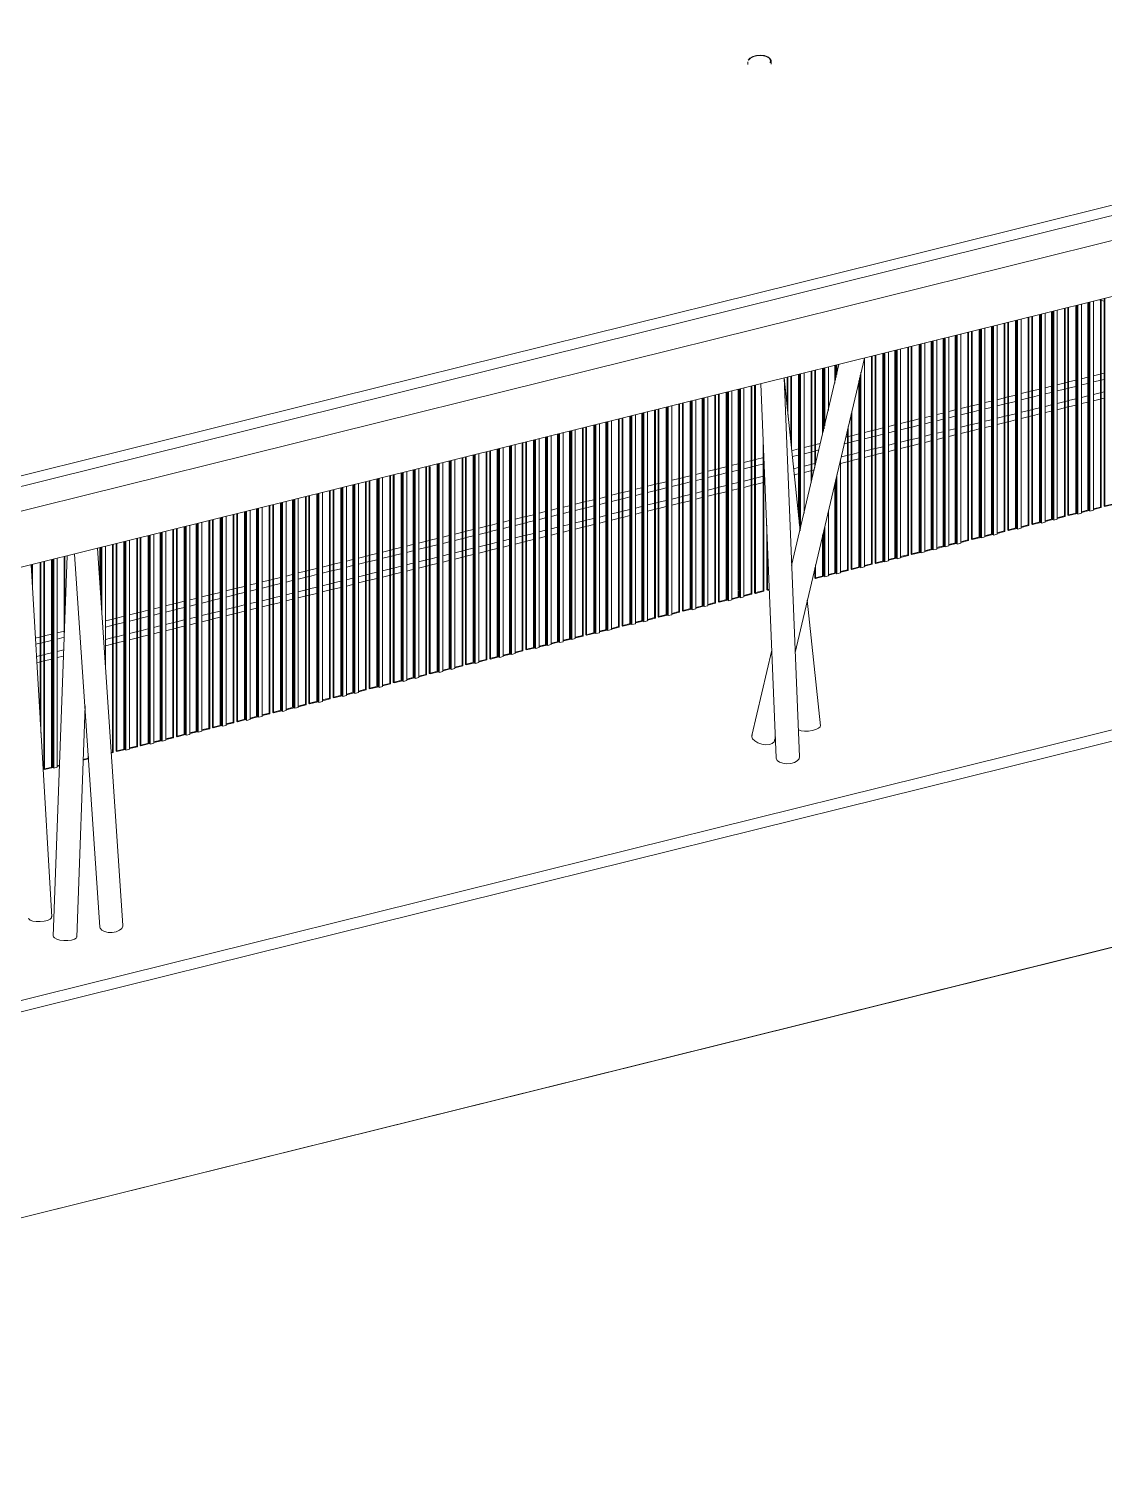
# Model space of a CAD drawing. Header units: metres. Extents: x 40 to 358, y -13 to 19.
# Drawn here: x 77.21 to 84.98, y -13.27 to -2.95 of the extents above; entities that cross this region are included whole.
import ezdxf

# ---------------------------------------------------------------- set-up
doc = ezdxf.new("R2010")
doc.units = ezdxf.units.M
for name, color, linetype, lineweight in [('A-MURO', 113, 'Continuous', 9), ('A-PISO', 51, 'Continuous', 9), ('A-VENT-CORT', 52, 'Continuous', 5), ('A-VENT-CORT-MARC', 51, 'Continuous', 5), ('S-COLS', 52, 'Continuous', 5)]:
    doc.layers.add(name, color=color, linetype=linetype, lineweight=lineweight)

# ---------------------------------------------------------------- blocks, each defined once
blk = doc.blocks.new('Panel de sistema - Vidrio-10-V170-Axonometria')
at = {"layer": 'A-VENT-CORT'}
for p, q in [((85.844, -6.137), (85.844, -4.684)), ((85.849, -4.683), (85.849, -6.141)), ((85.905, -4.669), (85.905, -6.122)), ((85.91, -6.126), (85.91, -4.668)), ((85.844, -6.182), (85.844, -6.137)), ((85.849, -6.186), (85.844, -6.182)), ((85.849, -6.141), (85.849, -6.186)), ((85.905, -6.167), (85.849, -6.181)), ((85.849, -6.186), (85.91, -6.171)), ((85.905, -6.122), (85.905, -6.167)), ((85.905, -6.167), (85.91, -6.171)), ((85.91, -6.171), (85.91, -6.126))]:
    blk.add_line(p, q, dxfattribs=at)
blk = doc.blocks.new('Panel de sistema - Vidrio-10-V169-Axonometria')
at = {"layer": 'A-VENT-CORT'}
for p, q in [((86.079, -4.626), (86.079, -6.079)), ((86.084, -6.083), (86.084, -4.625)), ((86.079, -6.079), (86.079, -6.124)), ((86.084, -6.128), (86.084, -6.083)), ((86.079, -6.124), (86.028, -6.137)), ((86.028, -6.142), (86.084, -6.128)), ((86.079, -6.124), (86.084, -6.128))]:
    blk.add_line(p, q, dxfattribs=at)
blk = doc.blocks.new('Panel de sistema - Vidrio-10-V171-Axonometria')
at = {"layer": 'A-VENT-CORT'}
for p, q in [((83.213, -6.795), (83.213, -5.452)), ((83.208, -5.473), (83.208, -6.791)), ((83.147, -6.806), (83.147, -5.733)), ((83.152, -5.712), (83.152, -6.81)), ((83.147, -6.851), (83.147, -6.806)), ((83.152, -6.81), (83.152, -6.855)), ((83.208, -6.791), (83.208, -6.836)), ((83.213, -6.84), (83.213, -6.795)), ((83.152, -6.855), (83.147, -6.851)), ((83.208, -6.836), (83.152, -6.85)), ((83.152, -6.855), (83.213, -6.84)), ((83.208, -6.836), (83.213, -6.84))]:
    blk.add_line(p, q, dxfattribs=at)
blk = doc.blocks.new('Panel de sistema - Vidrio-10-V172-Axonometria')
at = {"layer": 'A-VENT-CORT'}
for p, q in [((83.121, -5.844), (83.121, -6.813)), ((83.126, -6.817), (83.126, -5.823)), ((83.121, -6.813), (83.121, -6.858)), ((83.121, -6.858), (83.07, -6.87)), ((83.07, -6.875), (83.126, -6.862)), ((83.121, -6.858), (83.126, -6.862)), ((83.126, -6.862), (83.126, -6.817))]:
    blk.add_line(p, q, dxfattribs=at)
blk = doc.blocks.new('Panel de sistema - Vidrio-10-V173-Axonometria')
at = {"layer": 'A-VENT-CORT'}
for p, q in [((83.034, -5.381), (83.034, -5.489)), ((83.039, -5.468), (83.039, -5.38)), ((83.039, -6.838), (83.039, -6.193)), ((83.034, -6.214), (83.034, -6.834)), ((83.034, -6.879), (82.983, -6.892)), ((82.983, -6.897), (83.039, -6.883)), ((83.034, -6.834), (83.034, -6.879)), ((83.034, -6.879), (83.039, -6.883)), ((83.039, -6.883), (83.039, -6.838))]:
    blk.add_line(p, q, dxfattribs=at)
blk = doc.blocks.new('Panel de sistema - Vidrio-10-V174-Axonometria')
at = {"layer": 'A-VENT-CORT'}
for p, q in [((82.886, -6.119), (82.886, -5.418)), ((82.891, -5.417), (82.891, -6.098)), ((82.947, -5.403), (82.947, -5.857)), ((82.952, -5.839), (82.952, -5.402)), ((82.947, -6.585), (82.947, -6.856)), ((82.952, -6.86), (82.952, -6.564)), ((82.886, -6.871), (82.886, -6.844)), ((82.886, -6.916), (82.886, -6.871)), ((82.891, -6.92), (82.886, -6.916)), ((82.891, -6.823), (82.891, -6.88)), ((82.891, -6.88), (82.891, -6.92)), ((82.947, -6.901), (82.891, -6.915)), ((82.891, -6.92), (82.952, -6.905)), ((82.947, -6.856), (82.947, -6.901)), ((82.947, -6.901), (82.952, -6.905)), ((82.952, -6.905), (82.952, -6.86))]:
    blk.add_line(p, q, dxfattribs=at)
blk = doc.blocks.new('Panel de sistema - Vidrio-10-V175-Axonometria')
at = {"layer": 'A-VENT-CORT'}
for p, q in [((82.86, -5.424), (82.86, -6.23)), ((82.865, -6.209), (82.865, -5.423))]:
    blk.add_line(p, q, dxfattribs=at)
blk = doc.blocks.new('Panel de sistema - Vidrio-10-V176-Axonometria')
at = {"layer": 'A-VENT-CORT'}
for p, q in [((82.712, -5.942), (82.712, -5.461)), ((82.717, -5.46), (82.717, -5.989)), ((82.773, -5.446), (82.773, -6.523)), ((82.778, -6.57), (82.778, -5.445))]:
    blk.add_line(p, q, dxfattribs=at)
blk = doc.blocks.new('Panel de sistema - Vidrio-10-V177-Axonometria')
at = {"layer": 'A-VENT-CORT'}
for p, q in [((82.686, -5.468), (82.686, -5.693)), ((82.691, -5.74), (82.691, -5.466))]:
    blk.add_line(p, q, dxfattribs=at)
blk = doc.blocks.new('Panel de sistema - Vidrio-10-V178-Axonometria')
at = {"layer": 'A-VENT-CORT'}
for p, q in [((82.538, -6.957), (82.538, -6.535)), ((82.543, -6.656), (82.543, -6.961)), ((82.538, -7.002), (82.538, -6.957)), ((82.543, -7.006), (82.538, -7.002)), ((82.543, -6.961), (82.543, -7.006)), ((82.553, -6.999), (82.543, -7.001)), ((82.543, -7.006), (82.553, -7.004))]:
    blk.add_line(p, q, dxfattribs=at)
blk = doc.blocks.new('Panel de sistema - Vidrio-10-V179-Axonometria')
at = {"layer": 'A-VENT-CORT'}
for p, q in [((82.451, -6.979), (82.451, -5.526)), ((82.456, -5.525), (82.456, -6.983)), ((82.512, -5.899), (82.512, -6.964)), ((82.517, -6.968), (82.517, -6.019)), ((82.451, -7.024), (82.451, -6.979)), ((82.456, -6.983), (82.456, -7.028)), ((82.512, -7.009), (82.456, -7.023)), ((82.456, -7.028), (82.517, -7.013)), ((82.512, -6.964), (82.512, -7.009)), ((82.512, -7.009), (82.517, -7.013)), ((82.517, -7.013), (82.517, -6.968)), ((82.456, -7.028), (82.451, -7.024))]:
    blk.add_line(p, q, dxfattribs=at)
blk = doc.blocks.new('Panel de sistema - Vidrio-10-V180-Axonometria')
at = {"layer": 'A-VENT-CORT'}
for p, q in [((82.338, -5.554), (82.338, -7.007)), ((82.343, -7.011), (82.343, -5.553)), ((82.338, -7.007), (82.338, -7.052)), ((82.343, -7.056), (82.343, -7.011)), ((82.338, -7.052), (82.291, -7.064)), ((82.291, -7.069), (82.343, -7.056)), ((82.338, -7.052), (82.343, -7.056))]:
    blk.add_line(p, q, dxfattribs=at)
blk = doc.blocks.new('Panel de sistema - Vidrio-10-V181-Axonometria')
at = {"layer": 'A-VENT-CORT'}
for p, q in [((82.164, -5.597), (82.164, -7.05)), ((82.169, -7.054), (82.169, -5.596)), ((82.164, -7.095), (82.113, -7.108)), ((82.113, -7.113), (82.169, -7.099)), ((82.164, -7.05), (82.164, -7.09)), ((82.164, -7.095), (82.169, -7.099)), ((82.169, -7.099), (82.169, -7.054))]:
    blk.add_line(p, q, dxfattribs=at)
blk = doc.blocks.new('Panel de sistema - Vidrio-10-V182-Axonometria')
at = {"layer": 'A-VENT-CORT'}
for p, q in [((81.755, -7.152), (81.755, -5.698)), ((81.76, -5.697), (81.76, -7.155)), ((81.816, -5.683), (81.816, -7.136)), ((81.821, -7.136), (81.821, -5.682)), ((81.755, -7.196), (81.755, -7.152)), ((81.76, -7.2), (81.755, -7.196)), ((81.76, -7.155), (81.76, -7.2)), ((81.816, -7.181), (81.76, -7.195)), ((81.76, -7.2), (81.821, -7.185)), ((81.816, -7.136), (81.816, -7.181)), ((81.816, -7.181), (81.821, -7.185)), ((81.821, -7.185), (81.821, -7.136))]:
    blk.add_line(p, q, dxfattribs=at)
blk = doc.blocks.new('Panel de sistema - Vidrio-10-V183-Axonometria')
at = {"layer": 'A-VENT-CORT'}
for p, q in [((81.233, -7.281), (81.233, -5.828)), ((81.238, -5.827), (81.238, -7.285)), ((81.294, -5.813), (81.294, -7.266)), ((81.299, -7.27), (81.299, -5.812)), ((81.233, -7.326), (81.233, -7.281)), ((81.238, -7.33), (81.233, -7.326)), ((81.238, -7.285), (81.238, -7.33)), ((81.238, -7.33), (81.299, -7.315)), ((81.294, -7.311), (81.243, -7.324)), ((81.294, -7.266), (81.294, -7.311)), ((81.294, -7.311), (81.299, -7.315)), ((81.299, -7.315), (81.299, -7.27))]:
    blk.add_line(p, q, dxfattribs=at)
blk = doc.blocks.new('Panel de sistema - Vidrio-10-V184-Axonometria')
at = {"layer": 'A-VENT-CORT'}
for p, q in [((80.102, -7.561), (80.102, -6.113)), ((80.107, -6.113), (80.107, -7.565)), ((80.163, -6.093), (80.163, -7.546)), ((80.168, -7.55), (80.168, -6.092)), ((80.102, -7.606), (80.102, -7.561)), ((80.107, -7.61), (80.102, -7.606)), ((80.107, -7.565), (80.107, -7.61)), ((80.163, -7.591), (80.107, -7.605)), ((80.107, -7.61), (80.168, -7.595)), ((80.163, -7.546), (80.163, -7.591)), ((80.163, -7.591), (80.168, -7.595)), ((80.168, -7.595), (80.168, -7.55))]:
    blk.add_line(p, q, dxfattribs=at)
blk = doc.blocks.new('Panel de sistema - Vidrio-10-V185-Axonometria')
at = {"layer": 'A-VENT-CORT'}
for p, q in [((77.814, -6.676), (77.814, -8.129)), ((77.819, -8.133), (77.819, -6.675)), ((77.814, -8.129), (77.814, -8.174)), ((77.819, -8.178), (77.819, -8.133)), ((77.814, -8.174), (77.805, -8.176)), ((77.806, -8.181), (77.819, -8.178)), ((77.814, -8.174), (77.819, -8.178))]:
    blk.add_line(p, q, dxfattribs=at)
blk = doc.blocks.new('Panel de sistema - Vidrio-10-V186-Axonometria')
at = {"layer": 'A-VENT-CORT'}
for p, q in [((77.727, -6.697), (77.727, -7.02)), ((77.732, -7.093), (77.732, -6.696))]:
    blk.add_line(p, q, dxfattribs=at)
blk = doc.blocks.new('Panel de sistema - Vidrio-10-V187-Axonometria')
at = {"layer": 'A-VENT-CORT'}
for p, q in [((77.64, -8.217), (77.601, -8.227)), ((77.601, -8.232), (77.642, -8.222)), ((77.64, -8.206), (77.64, -8.217))]:
    blk.add_line(p, q, dxfattribs=at)
blk = doc.blocks.new('Panel de sistema - Vidrio-10-V188-Axonometria')
at = {"layer": 'A-VENT-CORT'}
for p, q in [((77.466, -6.762), (77.466, -7.32)), ((77.471, -7.183), (77.471, -6.761)), ((77.432, -8.269), (77.415, -8.273)), ((77.415, -8.278), (77.432, -8.274))]:
    blk.add_line(p, q, dxfattribs=at)
blk = doc.blocks.new('Panel de sistema - Vidrio-10-V189-Axonometria')
at = {"layer": 'A-VENT-CORT'}
for p, q in [((77.293, -6.805), (77.293, -7.955)), ((77.297, -8.038), (77.297, -6.804)), ((77.232, -6.923), (77.232, -6.82)), ((77.237, -6.819), (77.237, -7.006))]:
    blk.add_line(p, q, dxfattribs=at)
blk = doc.blocks.new('Montante rectangular - 30x30-1439872-Axonometria')
at = {"layer": 'A-VENT-CORT-MARC'}
for p, q in [((75.548, -8.686), (75.548, -7.238)), ((75.563, -7.234), (75.563, -8.698)), ((75.589, -7.228), (75.589, -8.691)), ((75.548, -8.731), (75.548, -8.686)), ((75.558, -8.739), (75.548, -8.731)), ((75.563, -8.698), (75.563, -8.743)), ((75.589, -8.736), (75.563, -8.743)), ((75.589, -8.691), (75.589, -8.736))]:
    blk.add_line(p, q, dxfattribs=at)
blk = doc.blocks.new('Montante rectangular - 30x30-V193-Axonometria')
at = {"layer": 'A-VENT-CORT-MARC'}
for p, q in [((77.723, -6.946), (77.723, -6.699)), ((77.737, -6.695), (77.737, -7.166)), ((77.763, -6.688), (77.763, -7.554))]:
    blk.add_line(p, q, dxfattribs=at)
blk = doc.blocks.new('Montante rectangular - 30x30-V194-Axonometria')
at = {"layer": 'A-VENT-CORT-MARC'}
for p, q in [((77.897, -8.104), (77.897, -6.655)), ((77.911, -6.652), (77.911, -8.115)), ((77.937, -6.645), (77.937, -8.109)), ((77.897, -8.149), (77.897, -8.104)), ((77.906, -8.156), (77.897, -8.149)), ((77.911, -8.115), (77.911, -8.16)), ((77.937, -8.153), (77.911, -8.16)), ((77.937, -8.109), (77.937, -8.153)), ((77.911, -8.16), (77.91, -8.159))]:
    blk.add_line(p, q, dxfattribs=at)
blk = doc.blocks.new('Montante rectangular - 30x30-V195-Axonometria')
at = {"layer": 'A-VENT-CORT-MARC'}
for p, q in [((81.852, -5.674), (81.852, -7.136)), ((81.811, -7.136), (81.811, -5.684)), ((81.826, -5.681), (81.826, -7.144)), ((81.811, -7.178), (81.811, -7.136)), ((81.821, -7.185), (81.811, -7.178)), ((81.826, -7.144), (81.826, -7.189)), ((81.852, -7.183), (81.826, -7.189)), ((81.852, -7.136), (81.852, -7.183))]:
    blk.add_line(p, q, dxfattribs=at)
blk = doc.blocks.new('Montante rectangular - 30x30-V196-Axonometria')
at = {"layer": 'A-VENT-CORT-MARC'}
for p, q in [((82.072, -7.068), (82.072, -5.62)), ((82.087, -5.616), (82.087, -7.079)), ((82.113, -5.61), (82.113, -7.073)), ((82.072, -7.113), (82.072, -7.068)), ((82.082, -7.12), (82.072, -7.113)), ((82.087, -7.079), (82.087, -7.124)), ((82.113, -7.118), (82.087, -7.124)), ((82.113, -7.073), (82.113, -7.115))]:
    blk.add_line(p, q, dxfattribs=at)
blk = doc.blocks.new('Montante rectangular - 30x30-V197-Axonometria')
at = {"layer": 'A-VENT-CORT-MARC'}
for p, q in [((82.261, -5.573), (82.261, -7.036)), ((82.287, -5.566), (82.287, -7.03)), ((82.246, -7.025), (82.246, -5.577)), ((82.246, -7.07), (82.246, -7.025)), ((82.256, -7.077), (82.246, -7.07)), ((82.261, -7.036), (82.261, -7.081)), ((82.287, -7.075), (82.261, -7.081)), ((82.287, -7.03), (82.287, -7.075))]:
    blk.add_line(p, q, dxfattribs=at)
blk = doc.blocks.new('Montante rectangular - 30x30-V198-Axonometria')
at = {"layer": 'A-VENT-CORT-MARC'}
for p, q in [((82.333, -7.003), (82.333, -5.555)), ((82.348, -5.551), (82.348, -7.015)), ((82.374, -5.545), (82.374, -7.008)), ((82.333, -7.048), (82.333, -7.007)), ((82.348, -7.015), (82.348, -7.06)), ((82.374, -7.008), (82.374, -7.053)), ((82.343, -7.056), (82.333, -7.048)), ((82.374, -7.053), (82.348, -7.06))]:
    blk.add_line(p, q, dxfattribs=at)
blk = doc.blocks.new('Montante rectangular - 30x30-V199-Axonometria')
at = {"layer": 'A-VENT-CORT-MARC'}
for p, q in [((82.768, -6.476), (82.768, -5.447)), ((82.783, -5.443), (82.783, -6.559)), ((82.809, -5.437), (82.809, -6.448))]:
    blk.add_line(p, q, dxfattribs=at)
blk = doc.blocks.new('Montante rectangular - 30x30-V200-Axonometria')
at = {"layer": 'A-VENT-CORT-MARC'}
for p, q in [((82.942, -5.881), (82.942, -5.404)), ((82.957, -5.4), (82.957, -5.818)), ((82.983, -5.394), (82.983, -5.707)), ((82.983, -6.432), (82.983, -6.857)), ((82.942, -6.852), (82.942, -6.606)), ((82.957, -6.543), (82.957, -6.864)), ((82.942, -6.897), (82.942, -6.852)), ((82.952, -6.905), (82.942, -6.897)), ((82.957, -6.864), (82.957, -6.908)), ((82.983, -6.902), (82.957, -6.908)), ((82.983, -6.857), (82.983, -6.902))]:
    blk.add_line(p, q, dxfattribs=at)
blk = doc.blocks.new('Montante rectangular - 30x30-V201-Axonometria')
at = {"layer": 'A-VENT-CORT-MARC'}
for p, q in [((83.029, -5.51), (83.029, -5.382)), ((83.044, -5.379), (83.044, -5.447)), ((83.07, -6.061), (83.07, -6.835)), ((83.044, -6.172), (83.044, -6.842)), ((83.029, -6.831), (83.029, -6.235)), ((83.029, -6.875), (83.029, -6.831)), ((83.035, -6.88), (83.029, -6.875)), ((83.044, -6.887), (83.035, -6.88)), ((83.044, -6.842), (83.044, -6.887)), ((83.07, -6.88), (83.044, -6.887)), ((83.07, -6.835), (83.07, -6.88))]:
    blk.add_line(p, q, dxfattribs=at)
blk = doc.blocks.new('Montante rectangular - 30x30-V202-Axonometria')
at = {"layer": 'A-VENT-CORT-MARC'}
for p, q in [((83.244, -5.329), (83.244, -6.792)), ((83.218, -5.431), (83.218, -6.799)), ((83.203, -6.787), (83.203, -5.494)), ((83.203, -6.832), (83.203, -6.787)), ((83.218, -6.799), (83.218, -6.844)), ((83.244, -6.792), (83.244, -6.837)), ((83.213, -6.84), (83.203, -6.832)), ((83.244, -6.837), (83.218, -6.844))]:
    blk.add_line(p, q, dxfattribs=at)

msp = doc.modelspace()

# ---------------------------------------------------------------- linework, layer by layer
at = {"layer": 'A-MURO'}
for p, q in [((101.01, -0.338), (73.748, -7.1)), ((73.805, -7.01), (100.806, -0.313))]:
    msp.add_line(p, q, dxfattribs=at)
at = {"layer": 'A-PISO'}
for p, q in [((73.748, -7.28), (101.01, -0.518)), ((101.01, -0.922), (73.748, -7.684)), ((84.974, -4.918), (84.939, -4.909)), ((97.111, -5.1), (66.878, -12.599)), ((84.856, -5.467), (84.81, -5.479)), ((84.974, -5.438), (84.897, -5.457)), ((84.452, -5.567), (84.375, -5.586)), ((84.508, -5.553), (84.457, -5.566)), ((84.595, -5.532), (84.549, -5.543)), ((84.713, -5.503), (84.636, -5.522)), ((84.636, -5.567), (84.713, -5.548)), ((84.769, -5.489), (84.718, -5.501)), ((84.718, -5.546), (84.769, -5.534)), ((84.81, -5.523), (84.856, -5.512)), ((84.897, -5.502), (84.974, -5.483)), ((84.897, -5.592), (84.974, -5.573)), ((84.017, -5.675), (83.94, -5.694)), ((84.073, -5.661), (84.022, -5.674)), ((84.16, -5.64), (84.114, -5.651)), ((84.278, -5.61), (84.201, -5.63)), ((84.201, -5.675), (84.278, -5.655)), ((84.334, -5.597), (84.283, -5.609)), ((84.283, -5.654), (84.334, -5.642)), ((84.375, -5.631), (84.452, -5.612)), ((84.457, -5.611), (84.508, -5.598)), ((84.549, -5.588), (84.595, -5.577)), ((84.549, -5.678), (84.595, -5.667)), ((84.636, -5.657), (84.713, -5.637)), ((84.718, -5.636), (84.769, -5.624)), ((84.769, -5.669), (84.718, -5.681)), ((84.81, -5.613), (84.856, -5.602)), ((84.856, -5.647), (84.81, -5.658)), ((84.974, -5.618), (84.897, -5.637)), ((83.638, -5.769), (83.587, -5.782)), ((83.725, -5.748), (83.679, -5.759)), ((83.812, -5.726), (83.766, -5.737)), ((83.766, -5.782), (83.812, -5.771)), ((83.899, -5.704), (83.853, -5.716)), ((83.853, -5.761), (83.899, -5.749)), ((83.94, -5.739), (84.017, -5.72)), ((84.022, -5.719), (84.073, -5.706)), ((84.114, -5.696), (84.16, -5.685)), ((84.114, -5.786), (84.16, -5.775)), ((84.201, -5.764), (84.278, -5.745)), ((84.283, -5.744), (84.334, -5.731)), ((84.334, -5.776), (84.283, -5.789)), ((84.375, -5.721), (84.452, -5.702)), ((84.452, -5.747), (84.375, -5.766)), ((84.457, -5.701), (84.508, -5.688)), ((84.508, -5.733), (84.457, -5.746)), ((84.595, -5.712), (84.549, -5.723)), ((84.713, -5.682), (84.636, -5.702)), ((83.203, -5.877), (83.152, -5.89)), ((83.321, -5.848), (83.244, -5.867)), ((83.377, -5.834), (83.326, -5.847)), ((83.326, -5.892), (83.377, -5.879)), ((83.464, -5.812), (83.418, -5.824)), ((83.418, -5.869), (83.464, -5.857)), ((83.582, -5.783), (83.505, -5.802)), ((83.505, -5.847), (83.582, -5.828)), ((83.587, -5.827), (83.638, -5.814)), ((83.679, -5.804), (83.725, -5.793)), ((83.679, -5.894), (83.725, -5.882)), ((83.766, -5.872), (83.812, -5.861)), ((83.853, -5.851), (83.899, -5.839)), ((83.94, -5.829), (84.017, -5.81)), ((84.017, -5.855), (83.94, -5.874)), ((84.022, -5.809), (84.073, -5.796)), ((84.073, -5.841), (84.022, -5.854)), ((84.16, -5.82), (84.114, -5.831)), ((84.278, -5.79), (84.201, -5.809)), ((82.768, -5.985), (82.717, -5.998)), ((82.886, -5.956), (82.809, -5.975)), ((82.927, -5.946), (82.891, -5.954)), ((83.096, -5.948), (83.147, -5.936)), ((83.147, -5.891), (83.108, -5.901)), ((83.152, -5.935), (83.203, -5.922)), ((83.244, -5.912), (83.321, -5.893)), ((83.244, -6.002), (83.321, -5.983)), ((83.326, -5.981), (83.377, -5.969)), ((83.418, -5.959), (83.464, -5.947)), ((83.505, -5.937), (83.582, -5.918)), ((83.582, -5.963), (83.505, -5.982)), ((83.587, -5.917), (83.638, -5.904)), ((83.638, -5.949), (83.587, -5.962)), ((83.725, -5.927), (83.679, -5.939)), ((83.812, -5.906), (83.766, -5.917)), ((83.899, -5.884), (83.853, -5.896)), ((82.451, -6.064), (82.374, -6.083)), ((82.517, -6.047), (82.456, -6.062)), ((82.722, -6.041), (82.768, -6.03)), ((82.809, -6.02), (82.886, -6.001)), ((82.809, -6.11), (82.886, -6.091)), ((82.891, -5.999), (82.916, -5.993)), ((83.147, -6.071), (83.07, -6.09)), ((83.077, -6.043), (83.147, -6.026)), ((83.152, -6.025), (83.203, -6.012)), ((83.203, -6.057), (83.152, -6.07)), ((83.321, -6.028), (83.244, -6.047)), ((83.377, -6.014), (83.326, -6.026)), ((83.464, -5.992), (83.418, -6.004)), ((81.929, -6.193), (81.852, -6.212)), ((81.985, -6.179), (81.934, -6.192)), ((82.072, -6.158), (82.026, -6.169)), ((82.19, -6.128), (82.113, -6.147)), ((82.113, -6.192), (82.19, -6.173)), ((82.246, -6.114), (82.195, -6.127)), ((82.195, -6.172), (82.246, -6.159)), ((82.333, -6.093), (82.291, -6.103)), ((82.291, -6.148), (82.333, -6.138)), ((82.374, -6.128), (82.43, -6.114)), ((82.435, -6.113), (82.451, -6.109)), ((82.456, -6.107), (82.517, -6.092)), ((82.456, -6.197), (82.524, -6.18)), ((82.731, -6.129), (82.768, -6.12)), ((82.768, -6.165), (82.735, -6.173)), ((82.882, -6.137), (82.809, -6.155)), ((81.55, -6.287), (81.499, -6.3)), ((81.637, -6.265), (81.591, -6.277)), ((81.755, -6.236), (81.678, -6.255)), ((81.678, -6.3), (81.755, -6.281)), ((81.811, -6.222), (81.76, -6.235)), ((81.76, -6.28), (81.811, -6.267)), ((81.852, -6.257), (81.929, -6.238)), ((81.934, -6.237), (81.985, -6.224)), ((82.026, -6.214), (82.072, -6.203)), ((82.026, -6.304), (82.072, -6.292)), ((82.113, -6.282), (82.19, -6.263)), ((82.195, -6.262), (82.246, -6.249)), ((82.246, -6.294), (82.195, -6.307)), ((82.291, -6.238), (82.333, -6.228)), ((82.333, -6.273), (82.291, -6.283)), ((82.374, -6.218), (82.451, -6.198)), ((82.451, -6.243), (82.374, -6.263)), ((82.525, -6.225), (82.456, -6.242)), ((81.115, -6.395), (81.069, -6.406)), ((81.233, -6.366), (81.156, -6.385)), ((81.289, -6.352), (81.243, -6.363)), ((81.243, -6.408), (81.289, -6.397)), ((81.376, -6.33), (81.33, -6.342)), ((81.33, -6.387), (81.376, -6.375)), ((81.494, -6.301), (81.417, -6.32)), ((81.417, -6.365), (81.494, -6.346)), ((81.499, -6.345), (81.55, -6.332)), ((81.591, -6.322), (81.637, -6.31)), ((81.591, -6.412), (81.637, -6.4)), ((81.678, -6.39), (81.755, -6.371)), ((81.76, -6.37), (81.811, -6.357)), ((81.852, -6.347), (81.929, -6.328)), ((81.929, -6.373), (81.852, -6.392)), ((81.934, -6.327), (81.985, -6.314)), ((81.985, -6.359), (81.934, -6.372)), ((82.072, -6.337), (82.026, -6.349)), ((82.19, -6.308), (82.113, -6.327)), ((70.136, -13.274), (97.624, -6.466)), ((97.607, -6.463), (71.106, -13.036)), ((75.504, -10.377), (91.197, -6.484)), ((80.68, -6.503), (80.634, -6.514)), ((80.798, -6.474), (80.721, -6.493)), ((80.854, -6.46), (80.803, -6.472)), ((80.941, -6.438), (80.895, -6.45)), ((80.895, -6.494), (80.941, -6.483)), ((81.028, -6.416), (80.982, -6.428)), ((80.982, -6.473), (81.028, -6.461)), ((81.069, -6.451), (81.115, -6.44)), ((81.156, -6.43), (81.233, -6.411)), ((81.156, -6.52), (81.233, -6.501)), ((81.243, -6.498), (81.289, -6.487)), ((81.33, -6.477), (81.376, -6.465)), ((81.417, -6.455), (81.494, -6.436)), ((81.494, -6.481), (81.417, -6.5)), ((81.499, -6.435), (81.55, -6.422)), ((81.55, -6.467), (81.499, -6.48)), ((81.637, -6.445), (81.591, -6.457)), ((81.755, -6.416), (81.678, -6.435)), ((81.811, -6.402), (81.76, -6.415)), ((80.363, -6.581), (80.286, -6.601)), ((80.419, -6.568), (80.368, -6.58)), ((80.537, -6.538), (80.46, -6.557)), ((80.46, -6.602), (80.537, -6.583)), ((80.593, -6.524), (80.542, -6.537)), ((80.542, -6.582), (80.593, -6.569)), ((80.634, -6.559), (80.68, -6.548)), ((80.721, -6.538), (80.798, -6.518)), ((80.803, -6.517), (80.854, -6.505)), ((80.803, -6.607), (80.854, -6.595)), ((80.895, -6.584), (80.941, -6.573)), ((80.982, -6.563), (81.028, -6.551)), ((81.028, -6.596), (80.982, -6.608)), ((81.069, -6.541), (81.115, -6.53)), ((81.115, -6.575), (81.069, -6.586)), ((81.233, -6.545), (81.156, -6.565)), ((81.289, -6.532), (81.243, -6.543)), ((81.376, -6.51), (81.33, -6.521)), ((79.897, -6.697), (79.846, -6.71)), ((79.984, -6.675), (79.938, -6.687)), ((80.102, -6.646), (80.025, -6.665)), ((80.025, -6.71), (80.102, -6.691)), ((80.158, -6.632), (80.107, -6.645)), ((80.107, -6.69), (80.158, -6.677)), ((80.245, -6.611), (80.199, -6.622)), ((80.199, -6.667), (80.245, -6.656)), ((80.286, -6.646), (80.363, -6.626)), ((80.368, -6.625), (80.419, -6.613)), ((80.368, -6.715), (80.419, -6.702)), ((80.46, -6.692), (80.537, -6.673)), ((80.542, -6.672), (80.593, -6.659)), ((80.593, -6.704), (80.542, -6.717)), ((80.634, -6.649), (80.68, -6.638)), ((80.68, -6.683), (80.634, -6.694)), ((80.721, -6.628), (80.798, -6.608)), ((80.798, -6.653), (80.721, -6.673)), ((80.854, -6.639), (80.803, -6.652)), ((80.941, -6.618), (80.895, -6.629)), ((79.462, -6.805), (79.411, -6.818)), ((79.549, -6.783), (79.503, -6.795)), ((79.667, -6.754), (79.59, -6.773)), ((79.59, -6.818), (79.667, -6.799)), ((79.723, -6.74), (79.672, -6.753)), ((79.672, -6.798), (79.723, -6.785)), ((79.841, -6.711), (79.764, -6.73)), ((79.764, -6.775), (79.841, -6.756)), ((79.846, -6.755), (79.897, -6.742)), ((79.938, -6.732), (79.984, -6.72)), ((79.938, -6.822), (79.984, -6.81)), ((80.025, -6.8), (80.102, -6.781)), ((80.107, -6.78), (80.158, -6.767)), ((80.158, -6.812), (80.107, -6.825)), ((80.199, -6.757), (80.245, -6.746)), ((80.245, -6.791), (80.199, -6.802)), ((80.286, -6.735), (80.363, -6.716)), ((80.363, -6.761), (80.286, -6.78)), ((80.419, -6.747), (80.368, -6.76)), ((80.537, -6.718), (80.46, -6.737)), ((79.027, -6.913), (78.976, -6.925)), ((79.114, -6.891), (79.068, -6.903)), ((79.232, -6.862), (79.155, -6.881)), ((79.155, -6.926), (79.232, -6.907)), ((79.288, -6.848), (79.237, -6.861)), ((79.237, -6.906), (79.288, -6.893)), ((79.406, -6.819), (79.329, -6.838)), ((79.329, -6.883), (79.406, -6.864)), ((79.411, -6.863), (79.462, -6.85)), ((79.503, -6.84), (79.549, -6.828)), ((79.59, -6.908), (79.667, -6.889)), ((79.672, -6.888), (79.723, -6.875)), ((79.764, -6.865), (79.841, -6.846)), ((79.841, -6.891), (79.764, -6.91)), ((79.846, -6.845), (79.897, -6.832)), ((79.897, -6.877), (79.846, -6.89)), ((79.984, -6.855), (79.938, -6.867)), ((80.102, -6.826), (80.025, -6.845)), ((78.71, -6.991), (78.633, -7.011)), ((78.766, -6.978), (78.715, -6.99)), ((78.853, -6.956), (78.807, -6.967)), ((78.807, -7.012), (78.853, -7.001)), ((78.971, -6.927), (78.894, -6.946)), ((78.894, -6.991), (78.971, -6.972)), ((78.976, -6.97), (79.027, -6.958)), ((79.068, -6.948), (79.114, -6.936)), ((79.155, -7.016), (79.232, -6.997)), ((79.237, -6.996), (79.288, -6.983)), ((79.329, -6.973), (79.406, -6.954)), ((79.406, -6.999), (79.329, -7.018)), ((79.411, -6.952), (79.462, -6.94)), ((79.462, -6.985), (79.411, -6.997)), ((79.503, -6.93), (79.549, -6.918)), ((79.549, -6.963), (79.503, -6.975)), ((79.667, -6.934), (79.59, -6.953)), ((79.723, -6.92), (79.672, -6.933)), ((78.276, -7.099), (78.198, -7.118)), ((78.331, -7.085), (78.28, -7.098)), ((78.418, -7.064), (78.372, -7.075)), ((78.372, -7.12), (78.418, -7.109)), ((78.536, -7.035), (78.459, -7.054)), ((78.459, -7.099), (78.536, -7.08)), ((78.592, -7.021), (78.541, -7.033)), ((78.541, -7.078), (78.592, -7.066)), ((78.633, -7.055), (78.71, -7.036)), ((78.715, -7.035), (78.766, -7.022)), ((78.715, -7.125), (78.766, -7.112)), ((78.807, -7.102), (78.853, -7.091)), ((78.894, -7.081), (78.971, -7.062)), ((78.971, -7.106), (78.894, -7.126)), ((78.976, -7.06), (79.027, -7.048)), ((79.027, -7.093), (78.976, -7.105)), ((79.068, -7.038), (79.114, -7.026)), ((79.114, -7.071), (79.068, -7.082)), ((79.232, -7.042), (79.155, -7.061)), ((79.288, -7.028), (79.237, -7.041)), ((77.835, -7.209), (77.763, -7.226)), ((77.897, -7.193), (77.845, -7.206)), ((78.015, -7.164), (77.937, -7.183)), ((77.937, -7.228), (78.015, -7.209)), ((78.07, -7.15), (78.019, -7.163)), ((78.019, -7.208), (78.07, -7.195)), ((78.157, -7.129), (78.111, -7.14)), ((78.111, -7.185), (78.157, -7.174)), ((78.198, -7.163), (78.276, -7.144)), ((78.28, -7.143), (78.331, -7.13)), ((78.28, -7.233), (78.331, -7.22)), ((78.372, -7.21), (78.418, -7.199)), ((78.459, -7.189), (78.536, -7.169)), ((78.536, -7.214), (78.459, -7.234)), ((78.541, -7.168), (78.592, -7.156)), ((78.592, -7.201), (78.541, -7.213)), ((78.633, -7.145), (78.71, -7.126)), ((78.71, -7.171), (78.633, -7.19)), ((78.766, -7.157), (78.715, -7.17)), ((78.853, -7.136), (78.807, -7.147)), ((77.375, -7.323), (77.324, -7.335)), ((77.467, -7.3), (77.415, -7.313)), ((77.763, -7.271), (77.835, -7.253)), ((77.845, -7.251), (77.897, -7.238)), ((77.845, -7.341), (77.897, -7.328)), ((77.937, -7.318), (78.015, -7.299)), ((78.019, -7.298), (78.07, -7.285)), ((78.111, -7.275), (78.157, -7.263)), ((78.157, -7.308), (78.111, -7.32)), ((78.198, -7.253), (78.276, -7.234)), ((78.276, -7.279), (78.198, -7.298)), ((78.331, -7.265), (78.28, -7.278)), ((78.418, -7.244), (78.372, -7.255)), ((77.319, -7.337), (77.256, -7.352)), ((77.259, -7.396), (77.319, -7.382)), ((77.324, -7.38), (77.375, -7.368)), ((77.415, -7.358), (77.466, -7.345)), ((77.763, -7.361), (77.835, -7.343)), ((77.819, -7.392), (77.763, -7.406)), ((77.835, -7.388), (77.823, -7.391)), ((77.897, -7.373), (77.845, -7.386)), ((78.015, -7.344), (77.937, -7.363)), ((78.07, -7.33), (78.019, -7.343)), ((77.264, -7.485), (77.319, -7.472)), ((77.319, -7.516), (77.267, -7.529)), ((77.324, -7.47), (77.375, -7.458)), ((77.375, -7.503), (77.324, -7.515)), ((77.415, -7.447), (77.462, -7.436)), ((77.461, -7.481), (77.415, -7.492))]:
    msp.add_line(p, q, dxfattribs=at)
at = {"layer": 'S-COLS'}
for p, q in [((82.401, -3.191), (82.402, -3.209)), ((82.57, -3.208), (82.569, -3.185)), ((82.744, -7.455), (83.243, -5.329)), ((83.059, -5.375), (82.718, -6.828)), ((82.496, -5.515), (82.607, -8.216)), ((82.775, -8.209), (82.663, -5.473)), ((82.779, -6.576), (82.663, -5.473)), ((77.89, -9.426), (77.707, -6.702)), ((77.486, -6.757), (77.387, -9.504)), ((77.541, -6.744), (77.722, -9.437)), ((77.377, -9.364), (77.227, -6.822)), ((82.926, -7.984), (82.831, -7.077)), ((82.575, -7.438), (82.43, -8.055)), ((77.556, -9.51), (77.616, -7.839)), ((82.786, -8.02), (82.768, -8.013)), ((82.502, -8.117), (82.475, -8.107)), ((82.531, -8.121), (82.502, -8.117)), ((82.557, -8.119), (82.531, -8.121)), ((82.578, -8.112), (82.557, -8.119)), ((82.594, -8.094), (82.601, -8.065)), ((82.594, -8.086), (82.594, -8.094)), ((82.631, -8.246), (82.614, -8.234)), ((82.655, -8.255), (82.631, -8.246)), ((82.683, -8.258), (82.655, -8.255)), ((82.712, -8.256), (82.683, -8.258)), ((82.772, -8.222), (82.759, -8.237)), ((82.775, -8.206), (82.772, -8.222)), ((77.723, -9.437), (77.723, -9.43)), ((77.725, -9.446), (77.723, -9.437)), ((77.737, -9.46), (77.725, -9.446)), ((77.757, -9.47), (77.737, -9.46)), ((77.783, -9.476), (77.757, -9.47)), ((77.812, -9.476), (77.783, -9.476)), ((77.882, -9.448), (77.865, -9.461)), ((77.555, -9.508), (77.553, -9.517))]:
    msp.add_line(p, q, dxfattribs=at)
for points in [[(82.404, -3.178, 0), (82.416, -3.163, 0), (82.437, -3.152, 0), (82.464, -3.144, 0), (82.493, -3.142, 0), (82.521, -3.145, 0), (82.545, -3.154, 0), (82.561, -3.167, 0), (82.569, -3.182, 0), (82.566, -3.198, 0)], [(82.563, -3.197, 0), (82.565, -3.18, 0), (82.555, -3.164, 0), (82.534, -3.152, 0), (82.506, -3.145, 0), (82.475, -3.145, 0), (82.445, -3.151, 0), (82.421, -3.163, 0), (82.407, -3.179, 0)], [(82.475, -8.107, 0), (82.452, -8.094, 0), (82.436, -8.079, 0), (82.43, -8.063, 0), (82.433, -8.048, 0)], [(82.926, -7.981, 0), (82.924, -7.992, 0), (82.913, -8.002, 0), (82.893, -8.012, 0), (82.867, -8.019, 0), (82.839, -8.023, 0), (82.81, -8.023, 0), (82.786, -8.02, 0)], [(82.594, -8.094, 0), (82.591, -8.101, 0), (82.578, -8.112, 0)], [(82.614, -8.234, 0), (82.607, -8.219, 0), (82.607, -8.216, 0)], [(82.759, -8.237, 0), (82.739, -8.249, 0), (82.712, -8.256, 0)], [(77.219, -9.387, 0), (77.21, -9.378, 0), (77.209, -9.374, 0)], [(77.375, -9.36, 0), (77.375, -9.37, 0), (77.365, -9.38, 0), (77.346, -9.389, 0), (77.32, -9.395, 0), (77.292, -9.398, 0), (77.263, -9.398, 0), (77.238, -9.394, 0), (77.219, -9.387, 0)], [(77.865, -9.461, 0), (77.84, -9.471, 0), (77.812, -9.476, 0)], [(77.89, -9.426, 0), (77.89, -9.432, 0), (77.882, -9.448, 0)], [(77.553, -9.517, 0), (77.54, -9.525, 0), (77.519, -9.531, 0), (77.493, -9.534, 0), (77.464, -9.534, 0), (77.435, -9.531, 0), (77.412, -9.524, 0), (77.395, -9.516, 0), (77.388, -9.507, 0), (77.387, -9.504, 0)]]:
    msp.add_polyline3d(points, dxfattribs=at)

# ---------------------------------------------------------------- block references
at = {"layer": 'A-VENT-CORT'}
for name, p in [('Panel de sistema - Vidrio-10-V170-Axonometria', (-1.131, -0.281)), ('Panel de sistema - Vidrio-10-V169-Axonometria', (-1.218, -0.302)), ('Panel de sistema - Vidrio-10-V169-Axonometria', (-1.131, -0.281)), ('Panel de sistema - Vidrio-10-V170-Axonometria', (-0.87, -0.216)), ('Panel de sistema - Vidrio-10-V170-Axonometria', (-1.566, -0.388)), ('Panel de sistema - Vidrio-10-V169-Axonometria', (-1.653, -0.41)), ('Panel de sistema - Vidrio-10-V170-Axonometria', (-1.392, -0.345)), ('Panel de sistema - Vidrio-10-V169-Axonometria', (-1.479, -0.367)), ('Panel de sistema - Vidrio-10-V169-Axonometria', (-1.392, -0.345)), ('Panel de sistema - Vidrio-10-V169-Axonometria', (-2.088, -0.518)), ('Panel de sistema - Vidrio-10-V170-Axonometria', (-1.827, -0.453)), ('Panel de sistema - Vidrio-10-V169-Axonometria', (-1.914, -0.475)), ('Panel de sistema - Vidrio-10-V169-Axonometria', (-1.827, -0.453)), ('Panel de sistema - Vidrio-10-V169-Axonometria', (-2.523, -0.626)), ('Panel de sistema - Vidrio-10-V170-Axonometria', (-2.262, -0.561)), ('Panel de sistema - Vidrio-10-V169-Axonometria', (-2.349, -0.583)), ('Panel de sistema - Vidrio-10-V169-Axonometria', (-2.262, -0.561)), ('Panel de sistema - Vidrio-10-V169-Axonometria', (-2.175, -0.539)), ('Panel de sistema - Vidrio-10-V169-Axonometria', (-2.784, -0.69)), ('Panel de sistema - Vidrio-10-V170-Axonometria', (-2.523, -0.626)), ('Panel de sistema - Vidrio-10-V169-Axonometria', (-2.61, -0.647)), ('Panel de sistema - Vidrio-10-V177-Axonometria', (0, 0)), ('Panel de sistema - Vidrio-10-V176-Axonometria', (0, 0)), ('Panel de sistema - Vidrio-10-V175-Axonometria', (0, 0)), ('Panel de sistema - Vidrio-10-V174-Axonometria', (0, 0)), ('Panel de sistema - Vidrio-10-V173-Axonometria', (0, 0)), ('Panel de sistema - Vidrio-10-V171-Axonometria', (0, 0)), ('Panel de sistema - Vidrio-10-V170-Axonometria', (-3.654, -0.906)), ('Panel de sistema - Vidrio-10-V180-Axonometria', (0, 0)), ('Panel de sistema - Vidrio-10-V169-Axonometria', (-3.654, -0.906)), ('Panel de sistema - Vidrio-10-V179-Axonometria', (0, 0)), ('Panel de sistema - Vidrio-10-V169-Axonometria', (-4.176, -1.036)), ('Panel de sistema - Vidrio-10-V170-Axonometria', (-3.915, -0.971)), ('Panel de sistema - Vidrio-10-V169-Axonometria', (-4.002, -0.993)), ('Panel de sistema - Vidrio-10-V181-Axonometria', (0, 0)), ('Panel de sistema - Vidrio-10-V169-Axonometria', (-4.611, -1.144)), ('Panel de sistema - Vidrio-10-V170-Axonometria', (-4.35, -1.079)), ('Panel de sistema - Vidrio-10-V169-Axonometria', (-4.437, -1.1)), ('Panel de sistema - Vidrio-10-V169-Axonometria', (-4.35, -1.079)), ('Panel de sistema - Vidrio-10-V182-Axonometria', (0, 0)), ('Panel de sistema - Vidrio-10-V169-Axonometria', (-5.045, -1.251)), ('Panel de sistema - Vidrio-10-V169-Axonometria', (-4.958, -1.23)), ('Panel de sistema - Vidrio-10-V169-Axonometria', (-4.871, -1.208)), ('Panel de sistema - Vidrio-10-V183-Axonometria', (0, 0)), ('Panel de sistema - Vidrio-10-V169-Axonometria', (-4.697, -1.165)), ('Panel de sistema - Vidrio-10-V172-Axonometria', (0, 0)), ('Panel de sistema - Vidrio-10-V170-Axonometria', (-5.306, -1.316)), ('Panel de sistema - Vidrio-10-V169-Axonometria', (-5.393, -1.338)), ('Panel de sistema - Vidrio-10-V169-Axonometria', (-5.306, -1.316)), ('Panel de sistema - Vidrio-10-V170-Axonometria', (-5.045, -1.251)), ('Panel de sistema - Vidrio-10-V169-Axonometria', (-5.132, -1.273)), ('Panel de sistema - Vidrio-10-V169-Axonometria', (-5.828, -1.446)), ('Panel de sistema - Vidrio-10-V169-Axonometria', (-5.741, -1.424)), ('Panel de sistema - Vidrio-10-V170-Axonometria', (-5.48, -1.359)), ('Panel de sistema - Vidrio-10-V169-Axonometria', (-5.567, -1.381)), ('Panel de sistema - Vidrio-10-V169-Axonometria', (-6.263, -1.554)), ('Panel de sistema - Vidrio-10-V170-Axonometria', (-6.002, -1.489)), ('Panel de sistema - Vidrio-10-V169-Axonometria', (-6.089, -1.51)), ('Panel de sistema - Vidrio-10-V169-Axonometria', (-6.002, -1.489)), ('Panel de sistema - Vidrio-10-V184-Axonometria', (0, 0)), ('Panel de sistema - Vidrio-10-V169-Axonometria', (-6.698, -1.661)), ('Panel de sistema - Vidrio-10-V170-Axonometria', (-6.437, -1.597)), ('Panel de sistema - Vidrio-10-V169-Axonometria', (-6.524, -1.618)), ('Panel de sistema - Vidrio-10-V169-Axonometria', (-6.437, -1.597)), ('Panel de sistema - Vidrio-10-V170-Axonometria', (-6.176, -1.532)), ('Panel de sistema - Vidrio-10-V169-Axonometria', (-7.133, -1.769)), ('Panel de sistema - Vidrio-10-V170-Axonometria', (-6.872, -1.705)), ('Panel de sistema - Vidrio-10-V169-Axonometria', (-6.959, -1.726)), ('Panel de sistema - Vidrio-10-V169-Axonometria', (-6.872, -1.705)), ('Panel de sistema - Vidrio-10-V170-Axonometria', (-6.611, -1.64)), ('Panel de sistema - Vidrio-10-V169-Axonometria', (-7.568, -1.877)), ('Panel de sistema - Vidrio-10-V170-Axonometria', (-7.307, -1.812)), ('Panel de sistema - Vidrio-10-V169-Axonometria', (-7.394, -1.834)), ('Panel de sistema - Vidrio-10-V170-Axonometria', (-7.133, -1.769)), ('Panel de sistema - Vidrio-10-V169-Axonometria', (-7.22, -1.791)), ('Panel de sistema - Vidrio-10-V169-Axonometria', (-7.916, -1.964)), ('Panel de sistema - Vidrio-10-V169-Axonometria', (-7.829, -1.942)), ('Panel de sistema - Vidrio-10-V170-Axonometria', (-7.568, -1.877)), ('Panel de sistema - Vidrio-10-V169-Axonometria', (-7.655, -1.899)), ('Panel de sistema - Vidrio-10-V178-Axonometria', (0, 0)), ('Panel de sistema - Vidrio-10-V186-Axonometria', (0, 0)), ('Panel de sistema - Vidrio-10-V185-Axonometria', (0, 0)), ('Panel de sistema - Vidrio-10-V170-Axonometria', (-8.003, -1.985)), ('Panel de sistema - Vidrio-10-V169-Axonometria', (-8.09, -2.007)), ('Panel de sistema - Vidrio-10-V170-Axonometria', (-7.829, -1.942)), ('Panel de sistema - Vidrio-10-V189-Axonometria', (0, 0)), ('Panel de sistema - Vidrio-10-V170-Axonometria', (-8.525, -2.115)), ('Panel de sistema - Vidrio-10-V188-Axonometria', (0, 0)), ('Panel de sistema - Vidrio-10-V187-Axonometria', (0, 0))]:
    msp.add_blockref(name, p, dxfattribs=at)
at = {"layer": 'A-VENT-CORT-MARC'}
for name, p in [('Montante rectangular - 30x30-1439872-Axonometria', (9.221, 2.287)), ('Montante rectangular - 30x30-1439872-Axonometria', (9.308, 2.309)), ('Montante rectangular - 30x30-1439872-Axonometria', (8.786, 2.179)), ('Montante rectangular - 30x30-1439872-Axonometria', (8.96, 2.222)), ('Montante rectangular - 30x30-1439872-Axonometria', (9.047, 2.244)), ('Montante rectangular - 30x30-1439872-Axonometria', (8.351, 2.071)), ('Montante rectangular - 30x30-1439872-Axonometria', (8.525, 2.115)), ('Montante rectangular - 30x30-1439872-Axonometria', (8.612, 2.136)), ('Montante rectangular - 30x30-1439872-Axonometria', (7.916, 1.964)), ('Montante rectangular - 30x30-1439872-Axonometria', (8.09, 2.007)), ('Montante rectangular - 30x30-1439872-Axonometria', (8.177, 2.028)), ('Montante rectangular - 30x30-1439872-Axonometria', (8.264, 2.05)), ('Montante rectangular - 30x30-V202-Axonometria', (0, 0)), ('Montante rectangular - 30x30-1439872-Axonometria', (7.829, 1.942)), ('Montante rectangular - 30x30-V199-Axonometria', (0, 0)), ('Montante rectangular - 30x30-V200-Axonometria', (0, 0)), ('Montante rectangular - 30x30-V201-Axonometria', (0, 0)), ('Montante rectangular - 30x30-V197-Axonometria', (0, 0)), ('Montante rectangular - 30x30-V198-Axonometria', (0, 0)), ('Montante rectangular - 30x30-V195-Axonometria', (0, 0)), ('Montante rectangular - 30x30-1439872-Axonometria', (6.437, 1.597)), ('Montante rectangular - 30x30-V196-Axonometria', (0, 0)), ('Montante rectangular - 30x30-1439872-Axonometria', (6.002, 1.489)), ('Montante rectangular - 30x30-1439872-Axonometria', (6.089, 1.51)), ('Montante rectangular - 30x30-1439872-Axonometria', (5.48, 1.359)), ('Montante rectangular - 30x30-1439872-Axonometria', (5.567, 1.381)), ('Montante rectangular - 30x30-1439872-Axonometria', (5.741, 1.424)), ('Montante rectangular - 30x30-1439872-Axonometria', (5.828, 1.446)), ('Montante rectangular - 30x30-1439872-Axonometria', (5.045, 1.251)), ('Montante rectangular - 30x30-1439872-Axonometria', (5.132, 1.273)), ('Montante rectangular - 30x30-1439872-Axonometria', (5.306, 1.316)), ('Montante rectangular - 30x30-1439872-Axonometria', (5.393, 1.338)), ('Montante rectangular - 30x30-1439872-Axonometria', (4.611, 1.144)), ('Montante rectangular - 30x30-1439872-Axonometria', (4.697, 1.165)), ('Montante rectangular - 30x30-1439872-Axonometria', (4.871, 1.208)), ('Montante rectangular - 30x30-1439872-Axonometria', (4.176, 1.036)), ('Montante rectangular - 30x30-1439872-Axonometria', (4.35, 1.079)), ('Montante rectangular - 30x30-1439872-Axonometria', (4.437, 1.1)), ('Montante rectangular - 30x30-1439872-Axonometria', (3.915, 0.971)), ('Montante rectangular - 30x30-1439872-Axonometria', (4.002, 0.993)), ('Montante rectangular - 30x30-1439872-Axonometria', (3.48, 0.863)), ('Montante rectangular - 30x30-1439872-Axonometria', (3.567, 0.885)), ('Montante rectangular - 30x30-1439872-Axonometria', (3.741, 0.928)), ('Montante rectangular - 30x30-1439872-Axonometria', (3.045, 0.755)), ('Montante rectangular - 30x30-1439872-Axonometria', (3.219, 0.798)), ('Montante rectangular - 30x30-1439872-Axonometria', (3.306, 0.82)), ('Montante rectangular - 30x30-1439872-Axonometria', (2.523, 0.626)), ('Montante rectangular - 30x30-1439872-Axonometria', (2.61, 0.647)), ('Montante rectangular - 30x30-1439872-Axonometria', (2.784, 0.69)), ('Montante rectangular - 30x30-1439872-Axonometria', (2.871, 0.712)), ('Montante rectangular - 30x30-V193-Axonometria', (0, 0)), ('Montante rectangular - 30x30-V194-Axonometria', (0, 0)), ('Montante rectangular - 30x30-1439872-Axonometria', (1.827, 0.453))]:
    msp.add_blockref(name, p, dxfattribs=at)

doc.saveas('drawing.dxf')
